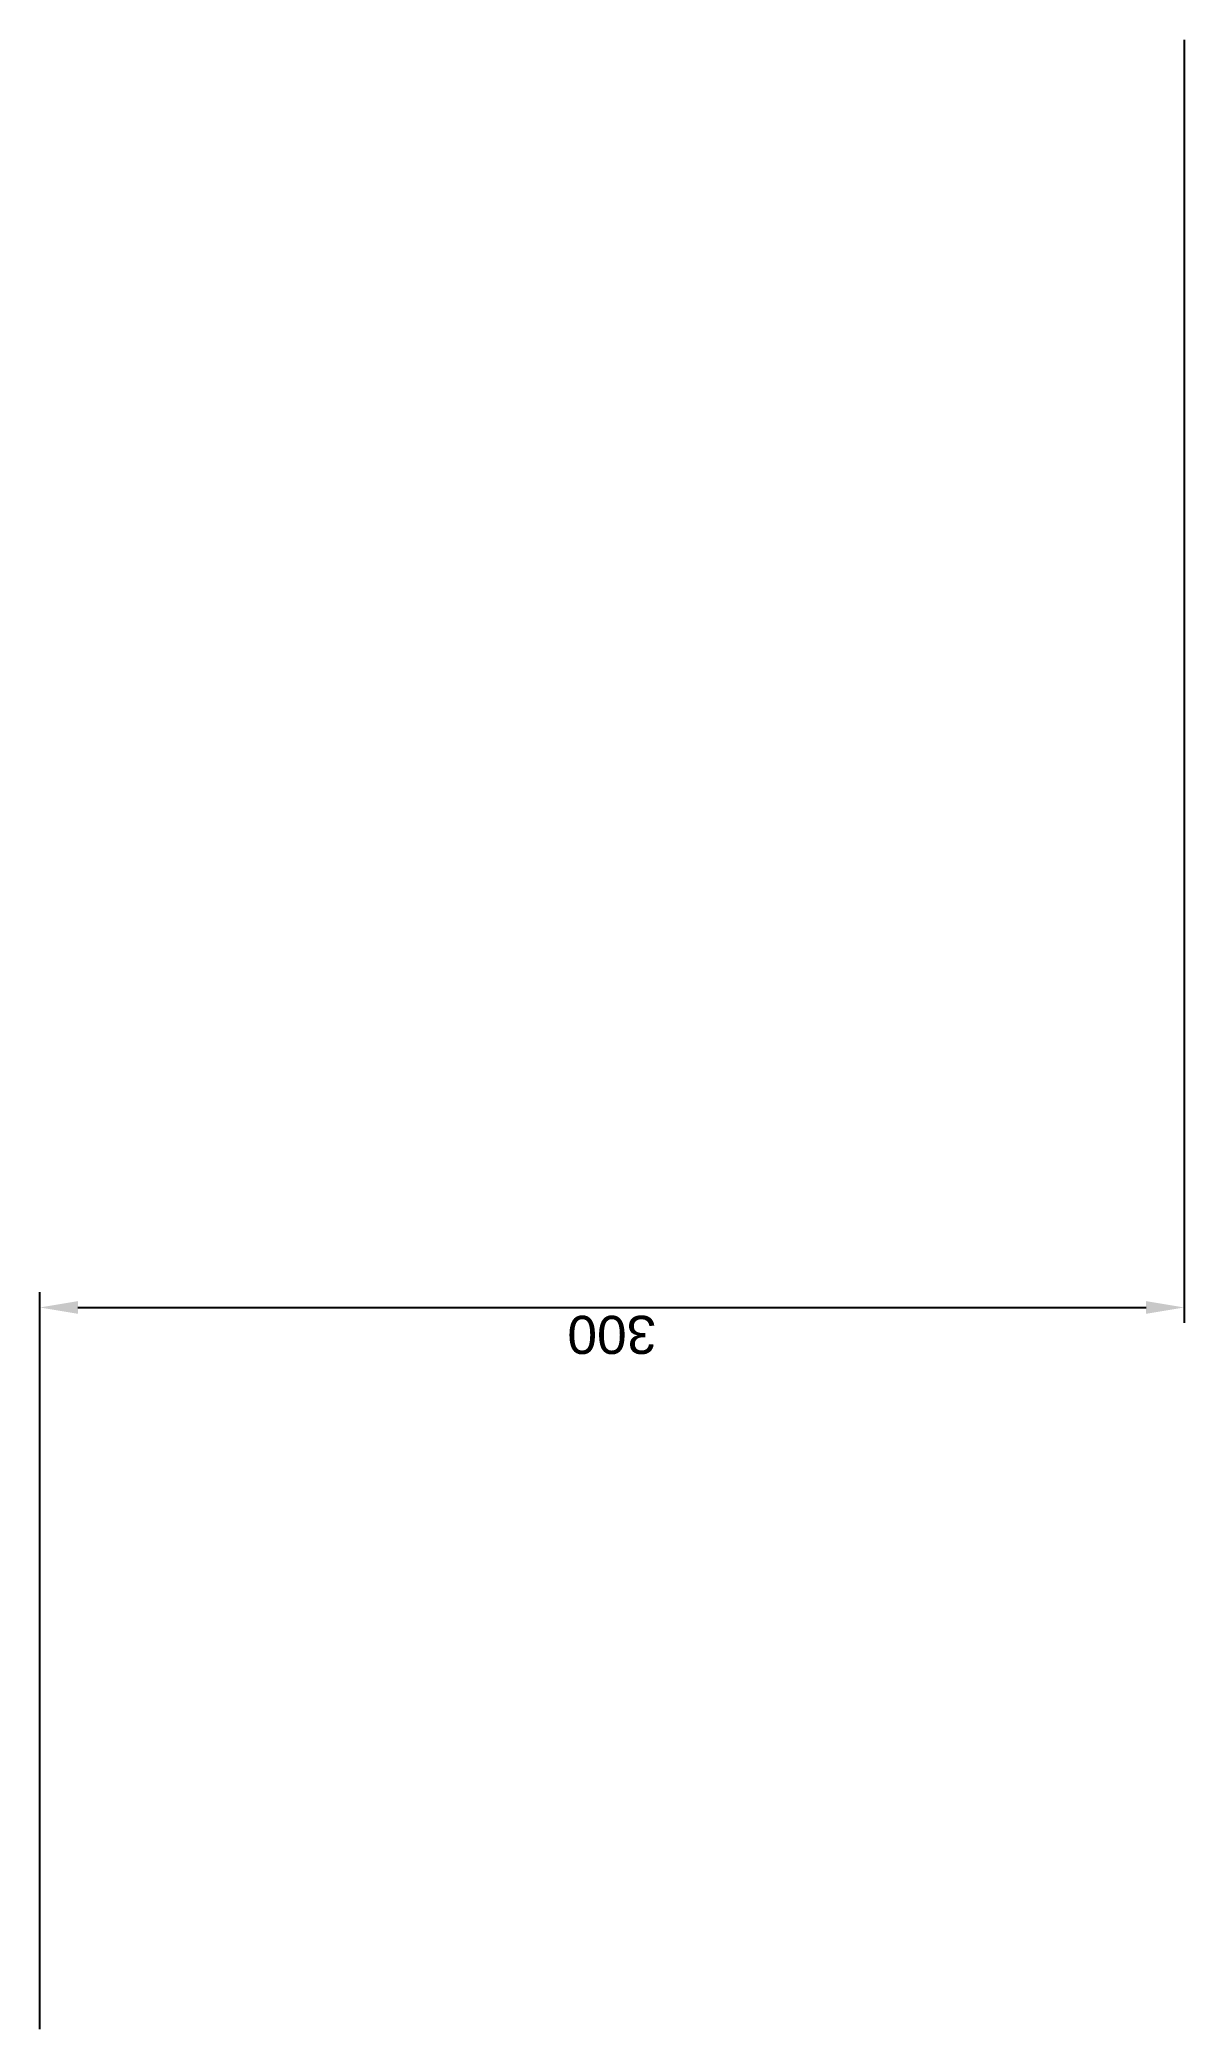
# Model space of a CAD drawing. Header units: millimetres. Extents: x 47998 to 491357, y 29487 to 305355.
# Drawn here: x 491057 to 491357, y 304833 to 305355 of the extents above.
import ezdxf

# ---------------------------------------------------------------- set-up
doc = ezdxf.new("R2010")
doc.units = ezdxf.units.MM
doc.styles.add('GP kota 28.53_PBS_strojarstvo_rashladni_sustav$0$Arial', font='arial.ttf')

msp = doc.modelspace()

# ---------------------------------------------------------------- linework, layer by layer
at = {"color": 254, "linetype": 'Continuous', "lineweight": -3}
for p, q in [((491356.77, 305354.65), (491356.77, 305018.34)), ((491056.77, 304833.15), (491056.77, 305026.34)), ((491066.77, 305022.34), (491346.77, 305022.34))]:
    msp.add_line(p, q, dxfattribs=at)
for points in [[(491066.77, 305024.01), (491066.77, 305020.68), (491056.77, 305022.34)], [(491346.77, 305024.01), (491346.77, 305020.68), (491356.77, 305022.34)]]:
    msp.add_solid(points, dxfattribs=at)

# ---------------------------------------------------------------- texts
at = {"color": 254, "linetype": 'Continuous', "lineweight": -3, "style": 'GP kota 28.53_PBS_strojarstvo_rashladni_sustav$0$Arial'}
msp.add_text('300', height=10, rotation=180, dxfattribs=at).set_placement((491218.38, 305020.17))

doc.saveas('drawing.dxf')
